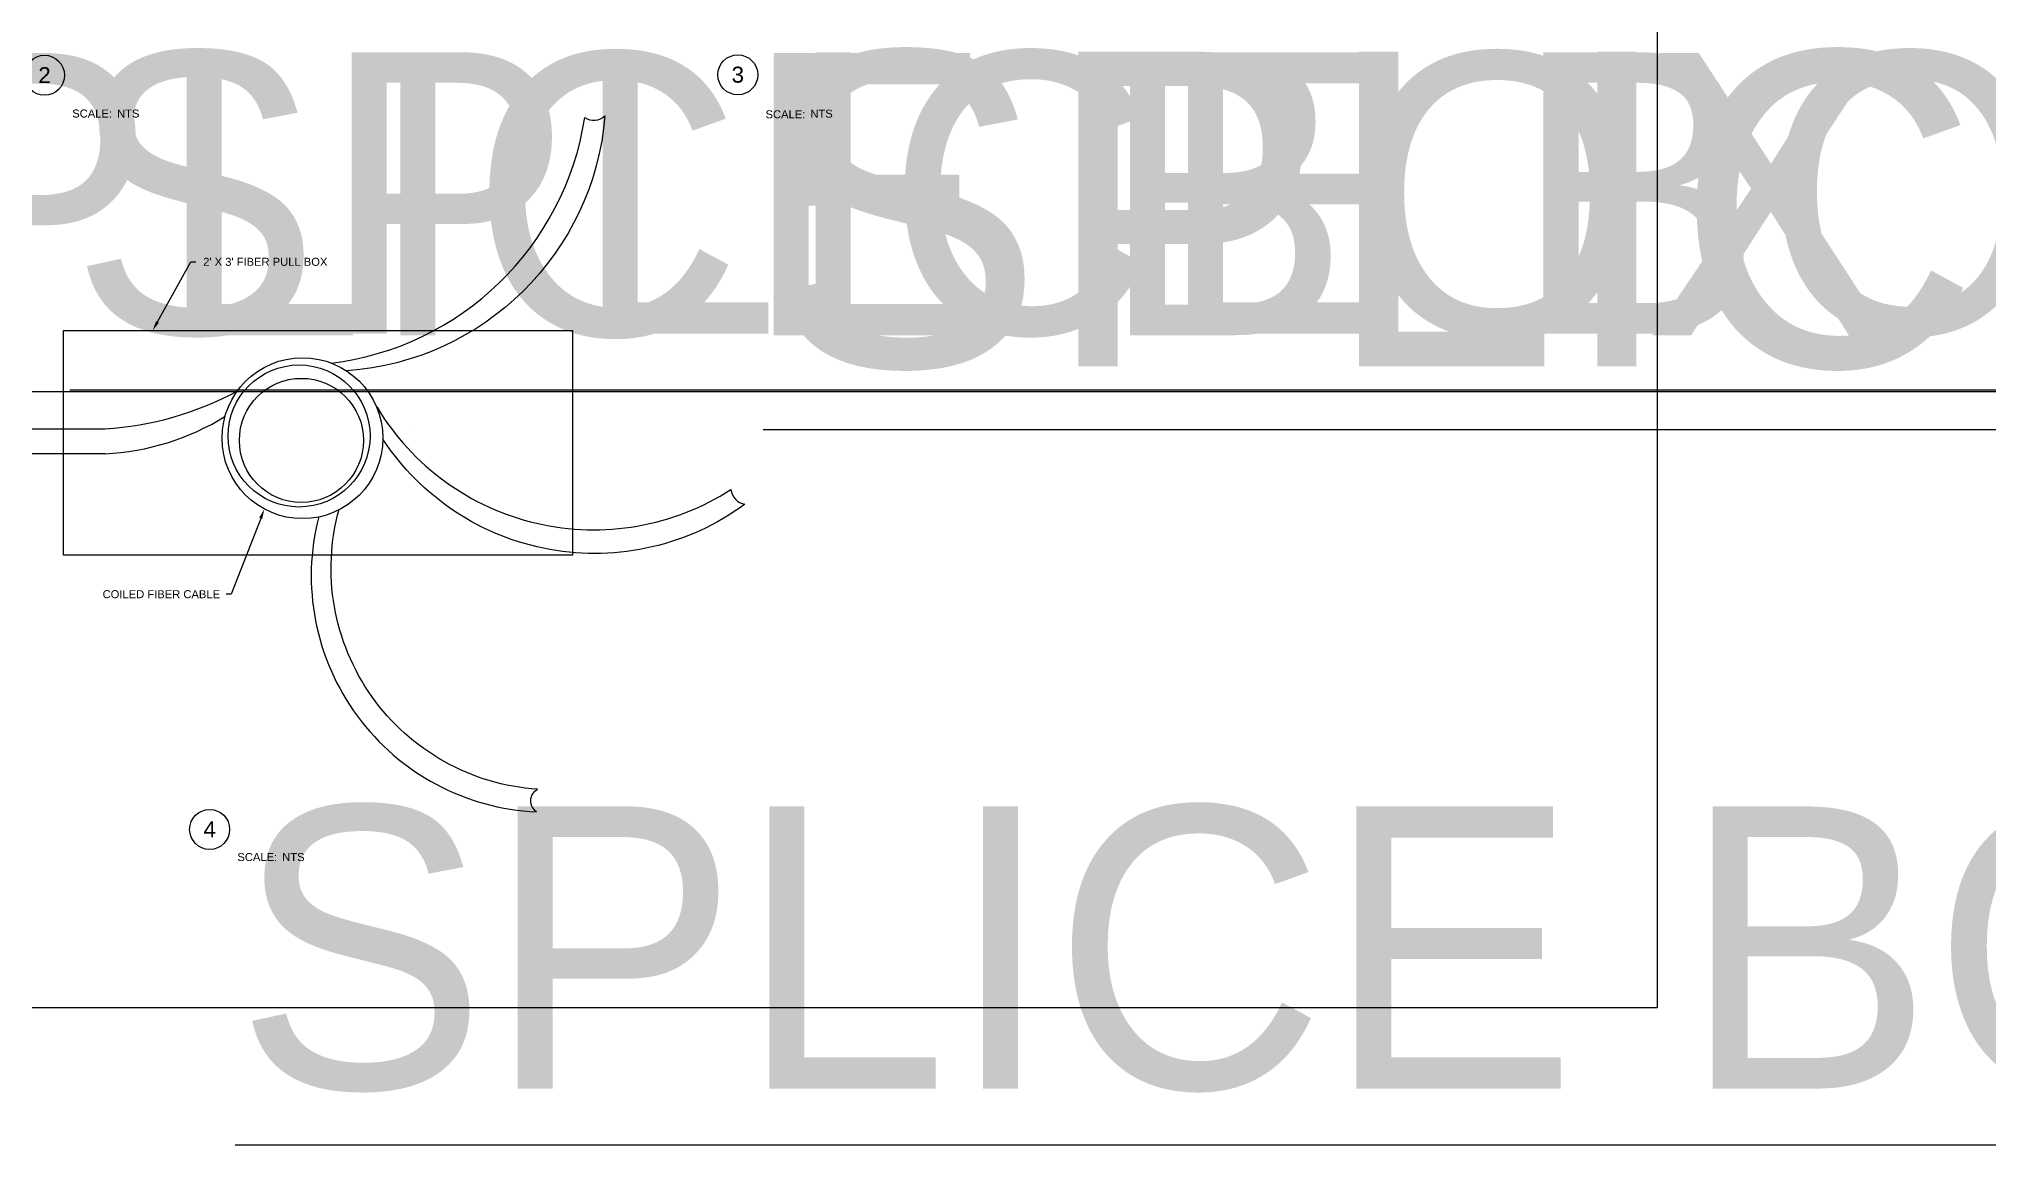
# Model space of a CAD drawing. Header units: feet. Extents: x -21 to 222, y -35 to 17.
# Drawn here: x 21.51 to 45.87, y -12.11 to 1.7 of the extents above; entities that cross this region are included whole.
import ezdxf
from ezdxf import colors
from ezdxf.entities.mleader import LeaderData, LeaderLine
from ezdxf.enums import TextEntityAlignment as Align
from ezdxf.math import Vec2, Vec3

# ---------------------------------------------------------------- set-up
doc = ezdxf.new("R2018")
doc.units = ezdxf.units.FT
doc.header["$MEASUREMENT"] = 0
for name, color, linetype in [('E-ANNO-NOTE', 3, 'Continuous'), ('G-ANNO-TEXT', 1, 'Continuous'), ('GEN-003', 3, 'Continuous')]:
    doc.layers.add(name, color=color, linetype=linetype)
doc.layers.add('G-NPLT', color=67, linetype='Continuous', plot=False)
doc.styles.add('NEI-A', font='arial.ttf', dxfattribs={"height": 0.1})
doc.styles.get("Standard").update_dxf_attribs({"font": 'arial.ttf'})

# ---------------------------------------------------------------- blocks, each defined once
blk = doc.blocks.new('DETAIL_TITLE')
at = {"layer": 'G-ANNO-TEXT'}
blk.add_circle((0.592, -0.513), 0.25, dxfattribs=at)
at = {"layer": 'G-ANNO-TEXT', "style": 'NEI-A', "flags": 8}
blk.add_attdef('#', text='', height=0.2, dxfattribs=at).set_placement((0.592, -0.511), align=Align.MIDDLE_CENTER)
at = {"layer": 'G-ANNO-TEXT', "lineweight": 30, "flags": 104}
blk.add_attdef('DETAIL_TITLE', text='', height=0.2, dxfattribs=at).set_placement((0.91, -0.525), align=Align.BOTTOM_LEFT)
at = {"layer": 'G-ANNO-TEXT', "style": 'NEI-A'}
for tag, p in [('SCALE:', (0.939, -0.738)), ('1"_=_', (1.547, -0.738))]:
    blk.add_attdef(tag, text='', height=0.1, dxfattribs=at).set_placement(p, align=Align.BOTTOM_LEFT)

msp = doc.modelspace()

# ---------------------------------------------------------------- linework, layer by layer
at = {"layer": 'E-ANNO-NOTE'}
for centre, radius in [((24.755522, -3.2561229), 0.8872091), ((24.7848118, -3.3114609), 0.7753624)]:
    msp.add_circle(centre, radius, dxfattribs=at)
at = {"layer": 'G-NPLT'}
msp.add_lwpolyline([(9.4591568, 12.4649939), (41.7230383, 12.4649939), (41.7230383, -10.400415), (9.4591568, -10.400415)], close=True, dxfattribs=at)
at = {"layer": 'GEN-003'}
for points in [[(25.1550472, -2.3454165, 0.3362198717), (28.3253104, 0.7222974, 0.3435931208), (28.5774811, 0.7424568, -0.3701212169), (25.3534562, -2.441728)], [(25.7303757, -2.8978127, 0.4231802854), (30.1515356, -3.9241892, 0.3435931208), (30.3248628, -4.1084557, -0.4302081551), (25.8019181, -3.293806)], [(26.1923437, -3.1363717, 0.0002444481), (26.1937446, -3.1386618, 0.0002444481)], [(25.001388, -4.2629785, 0.4760683912), (27.7237297, -7.9517271, -0.5587360424), (27.7358834, -7.6686061, -0.4752772525), (25.2562513, -4.1703583)]]:
    msp.add_lwpolyline(points, format="xyb", dxfattribs=at)
msp.add_lwpolyline([(21.8125157, -1.9405293), (28.1701968, -1.9405293), (28.1701968, -4.7436446), (21.8125157, -4.7436446)], close=True, dxfattribs=at)
msp.add_lwpolyline([(22.3319342, -3.4770514), (18.1765895, -3.4770514), (18.1765895, -3.1671871), (22.3319342, -3.1671871)], dxfattribs=at)
msp.add_circle((24.79812, -3.2834318), 1.0051206, dxfattribs=at)
for centre, radius, start, end in [((22.0779549, 0.8460136), 4.0212293, 273.62118962, 298.27813703), ((22.1926544, -0.3842809), 3.095905, 272.57851593, 301.96907179)]:
    msp.add_arc(centre, radius, start, end, dxfattribs=at)

# ---------------------------------------------------------------- block references
at = {"layer": 'G-ANNO-TEXT'}
ref = msp.add_blockref('DETAIL_TITLE', (15.7666184, 1.7524968), dxfattribs=at)
lines = msp.add_mtext('{\\LSPLICE BOX DOME ON FRONT VIEW}', dxfattribs={"layer": '0', "insert": (16.676515, 1.5273584), "char_height": 3.524255013, "attachment_point": 1})
ref.add_attrib('DETAIL_TITLE', '', (16.676515, 1.5273584)).embed_mtext(lines)
ref = msp.add_blockref('DETAIL_TITLE', (20.9827675, 1.7623564), dxfattribs=at)
ref.add_attrib('#', '2', dxfattribs={"layer": '0', "height": 0.2, "style": 'NEI-A'}).set_placement((21.5749675, 1.2514564), align=Align.MIDDLE_CENTER)
lines = msp.add_mtext('{\\LSPLICE BOX DOME OFF FRONT VIEW}', dxfattribs={"layer": '0', "insert": (21.8926641, 1.537218), "char_height": 3.514798768, "attachment_point": 1})
ref.add_attrib('DETAIL_TITLE', '', (21.8926641, 1.537218)).embed_mtext(lines)
ref.add_attrib('SCALE:', 'SCALE:', dxfattribs={"layer": '0', "height": 0.1, "style": 'NEI-A'}).set_placement((21.9214168, 0.8215702), align=Align.TOP_LEFT)
ref.add_attrib('1"_=_', 'NTS', dxfattribs={"layer": '0', "height": 0.1, "style": 'NEI-A'}).set_placement((22.4811424, 0.8215702), align=Align.TOP_LEFT)
ref = msp.add_blockref('DETAIL_TITLE', (29.6453414, 1.7679269), dxfattribs=at)
ref.add_attrib('#', '3', dxfattribs={"layer": '0', "height": 0.2, "style": 'NEI-A'}).set_placement((30.2375414, 1.2570269), align=Align.MIDDLE_CENTER)
lines = msp.add_mtext('{\\LSPLICE BOX DOME ON SIDE VIEW}', dxfattribs={"layer": '0', "insert": (30.555238, 1.5427885), "char_height": 3.930750782, "attachment_point": 1})
ref.add_attrib('DETAIL_TITLE', '', (30.555238, 1.5427885)).embed_mtext(lines)
ref.add_attrib('SCALE:', 'SCALE:', dxfattribs={"layer": '0', "height": 0.1, "style": 'NEI-A'}).set_placement((30.5839907, 0.8118414), align=Align.TOP_LEFT)
ref.add_attrib('1"_=_', 'NTS', dxfattribs={"layer": '0', "height": 0.1, "style": 'NEI-A'}).set_placement((31.1437163, 0.8201417), align=Align.TOP_LEFT)
ref = msp.add_blockref('DETAIL_TITLE', (23.0463524, -7.6576464), dxfattribs=at)
ref.add_attrib('#', '4', dxfattribs={"layer": '0', "height": 0.2, "style": 'NEI-A'}).set_placement((23.6385524, -8.1685464), align=Align.MIDDLE_CENTER)
lines = msp.add_mtext('{\\LSPLICE BOX DETAIL}', dxfattribs={"layer": '0', "insert": (23.9562489, -7.8827847), "char_height": 3.524255013, "attachment_point": 1})
ref.add_attrib('DETAIL_TITLE', '', (23.9562489, -7.8827847)).embed_mtext(lines)
ref.add_attrib('SCALE:', 'SCALE:', dxfattribs={"layer": '0', "height": 0.1, "style": 'NEI-A'}).set_placement((23.9850017, -8.4653054), align=Align.TOP_LEFT)
ref.add_attrib('1"_=_', 'NTS', dxfattribs={"layer": '0', "height": 0.1, "style": 'NEI-A'}).set_placement((24.5447272, -8.465166), align=Align.TOP_LEFT)

# ---------------------------------------------------------------- leaders
ml = msp.add_multileader_mtext('Standard', dxfattribs=at)
ml.set_content('TOP OF GRADE', color=256, style='NEI-A')
ml.set_leader_properties()
ml.build(insert=Vec2(0, 0))
ml.multileader.update_dxf_attribs({"dogleg_length": 0.0625, "arrow_head_size": 0.125})
ctx = ml.context
ctx.base_point, ctx.char_height, ctx.arrow_head_size, ctx.landing_gap_size, ctx.plane_origin = Vec3(52.7605231, 6.1687277), 0.1, 0.125, 0.09, Vec3(51.6995802, 5.5773553)
ctx.text_align_type = 2
notes = []
notes.append((ctx, [(0, (0, 0, 0), (0, 0), (1, 0), 1, [])]))
ctx.mtext.insert, ctx.mtext.width, ctx.mtext.alignment, ctx.mtext.flow_direction = Vec3(53.8953389, 6.2195804), 1.550380085, 3, 5
ml = msp.add_multileader_mtext('Standard', dxfattribs=at)
ml.set_content('TOP OF GRADE', color=256, style='NEI-A')
ml.set_leader_properties()
ml.build(insert=Vec2(0, 0))
ml.multileader.update_dxf_attribs({"dogleg_length": 0.0625, "arrow_head_size": 0.125})
ctx = ml.context
ctx.base_point, ctx.char_height, ctx.arrow_head_size, ctx.landing_gap_size, ctx.plane_origin = Vec3(52.6193031, -1.5255042), 0.1, 0.125, 0.09, Vec3(51.5583601, -2.1168766)
ctx.text_align_type = 2
notes.append((ctx, [(0, (0, 0, 0), (0, 0), (1, 0), 1, [])]))
ctx.mtext.insert, ctx.mtext.width, ctx.mtext.alignment, ctx.mtext.flow_direction = Vec3(53.7541189, -1.4746516), 1.550380085, 3, 5
ml = msp.add_multileader_mtext('Standard', dxfattribs=at)
ml.set_content("2' X 3' FIBER PULL BOX", color=256, style='NEI-A')
ml.set_leader_properties()
ml.build(insert=Vec2(0, 0))
ml.multileader.update_dxf_attribs({"dogleg_length": 0.0625, "arrow_head_size": 0.125})
ctx = ml.context
ctx.base_point, ctx.char_height, ctx.arrow_head_size, ctx.landing_gap_size, ctx.plane_origin = Vec3(23.4677205, -1.0812034), 0.1, 0.125, 0.09, Vec3(23.4052205, -1.9487418)
notes.append((ctx, [(0, (1, 1, 0), (23.4052205, -1.0812034), (1, 0), 0.0625, [(0, [(22.92556, -1.940802)], 0, [])])]))
ctx.mtext.insert, ctx.mtext.width, ctx.mtext.flow_direction = Vec3(23.5577205, -1.0303167), 2.081476612, 5
ml = msp.add_multileader_mtext('Standard', dxfattribs=at)
ml.set_content('COILED FIBER CABLE', color=256, style='NEI-A')
ml.set_leader_properties()
ml.build(insert=Vec2(0, 0))
ml.multileader.update_dxf_attribs({"dogleg_length": 0.0625, "arrow_head_size": 0.125})
ctx = ml.context
ctx.base_point, ctx.char_height, ctx.arrow_head_size, ctx.landing_gap_size, ctx.plane_origin = Vec3(22.2111124, -5.2331289), 0.1, 0.125, 0.09, Vec3(21.3141419, -6.1006673)
notes.append((ctx, [(1, (1, 1, 0), (23.9064091, -5.2331289), (-1, 0), 0.0625, [(0, [(24.3214883, -4.1683553)], 0, [])])]))
ctx.mtext.insert, ctx.mtext.width, ctx.mtext.flow_direction = Vec3(22.3011124, -5.1822762), 1.598065351, 5
for ctx, leaders in notes:
    for number, flags, end, landing, length, lines in leaders:
        leader = LeaderData()
        leader.index, (leader.has_last_leader_line, leader.has_dogleg_vector, leader.attachment_direction) = number, flags
        leader.last_leader_point, leader.dogleg_vector, leader.dogleg_length = Vec3(end), Vec3(landing), length
        for number, points, colour, breaks in lines:
            line = LeaderLine()
            line.index, line.vertices, line.color, line.breaks = number, Vec3.list(points), colors.encode_raw_color(colour), breaks
            leader.lines.append(line)
        ctx.leaders.append(leader)

doc.saveas('drawing.dxf')
